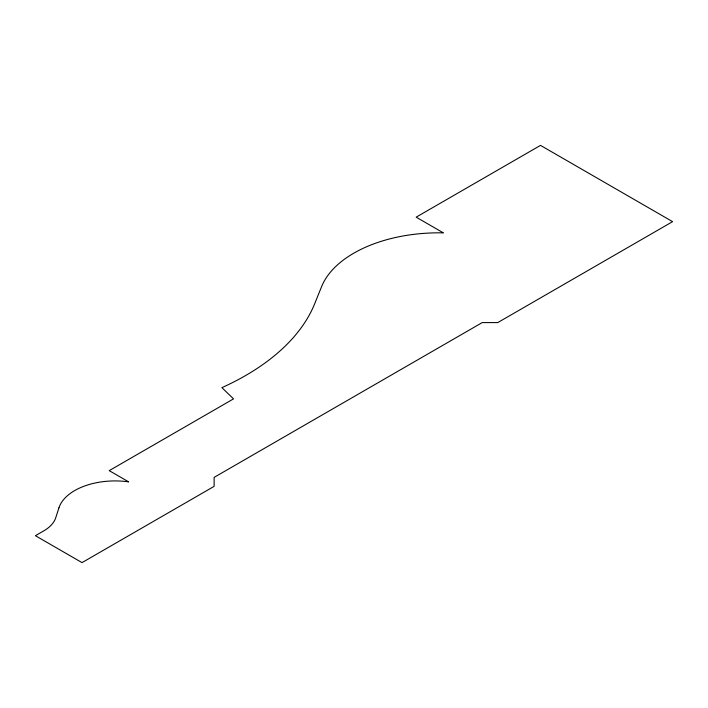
<?xml version="1.0" encoding="UTF-8"?>
<svg xmlns="http://www.w3.org/2000/svg" width="708" height="708" viewBox="0 0 708 708"><rect width="100%" height="100%" fill="white"/><g stroke="black" fill="none" stroke-linecap="round" stroke-linejoin="round"><path stroke-width="1.06" d="M58.941 507.831L55.702 517.84A43.055 24.86 0 0 1 43.17 531.212L35.4 535.699L82.022 562.621L214.126 486.352L214.126 477.378L482.219 322.591L497.759 322.591L672.6 221.648L540.496 145.379L416.162 217.161L443.367 232.87A120.493 69.57 0 0 0 321.618 286.572L314.644 303.829A258.924 149.494 0 0 1 221.896 387.648L233.551 398.861L109.218 470.643L128.652 481.865A57.109 32.975 0 0 0 58.941 507.831"/></g></svg>
